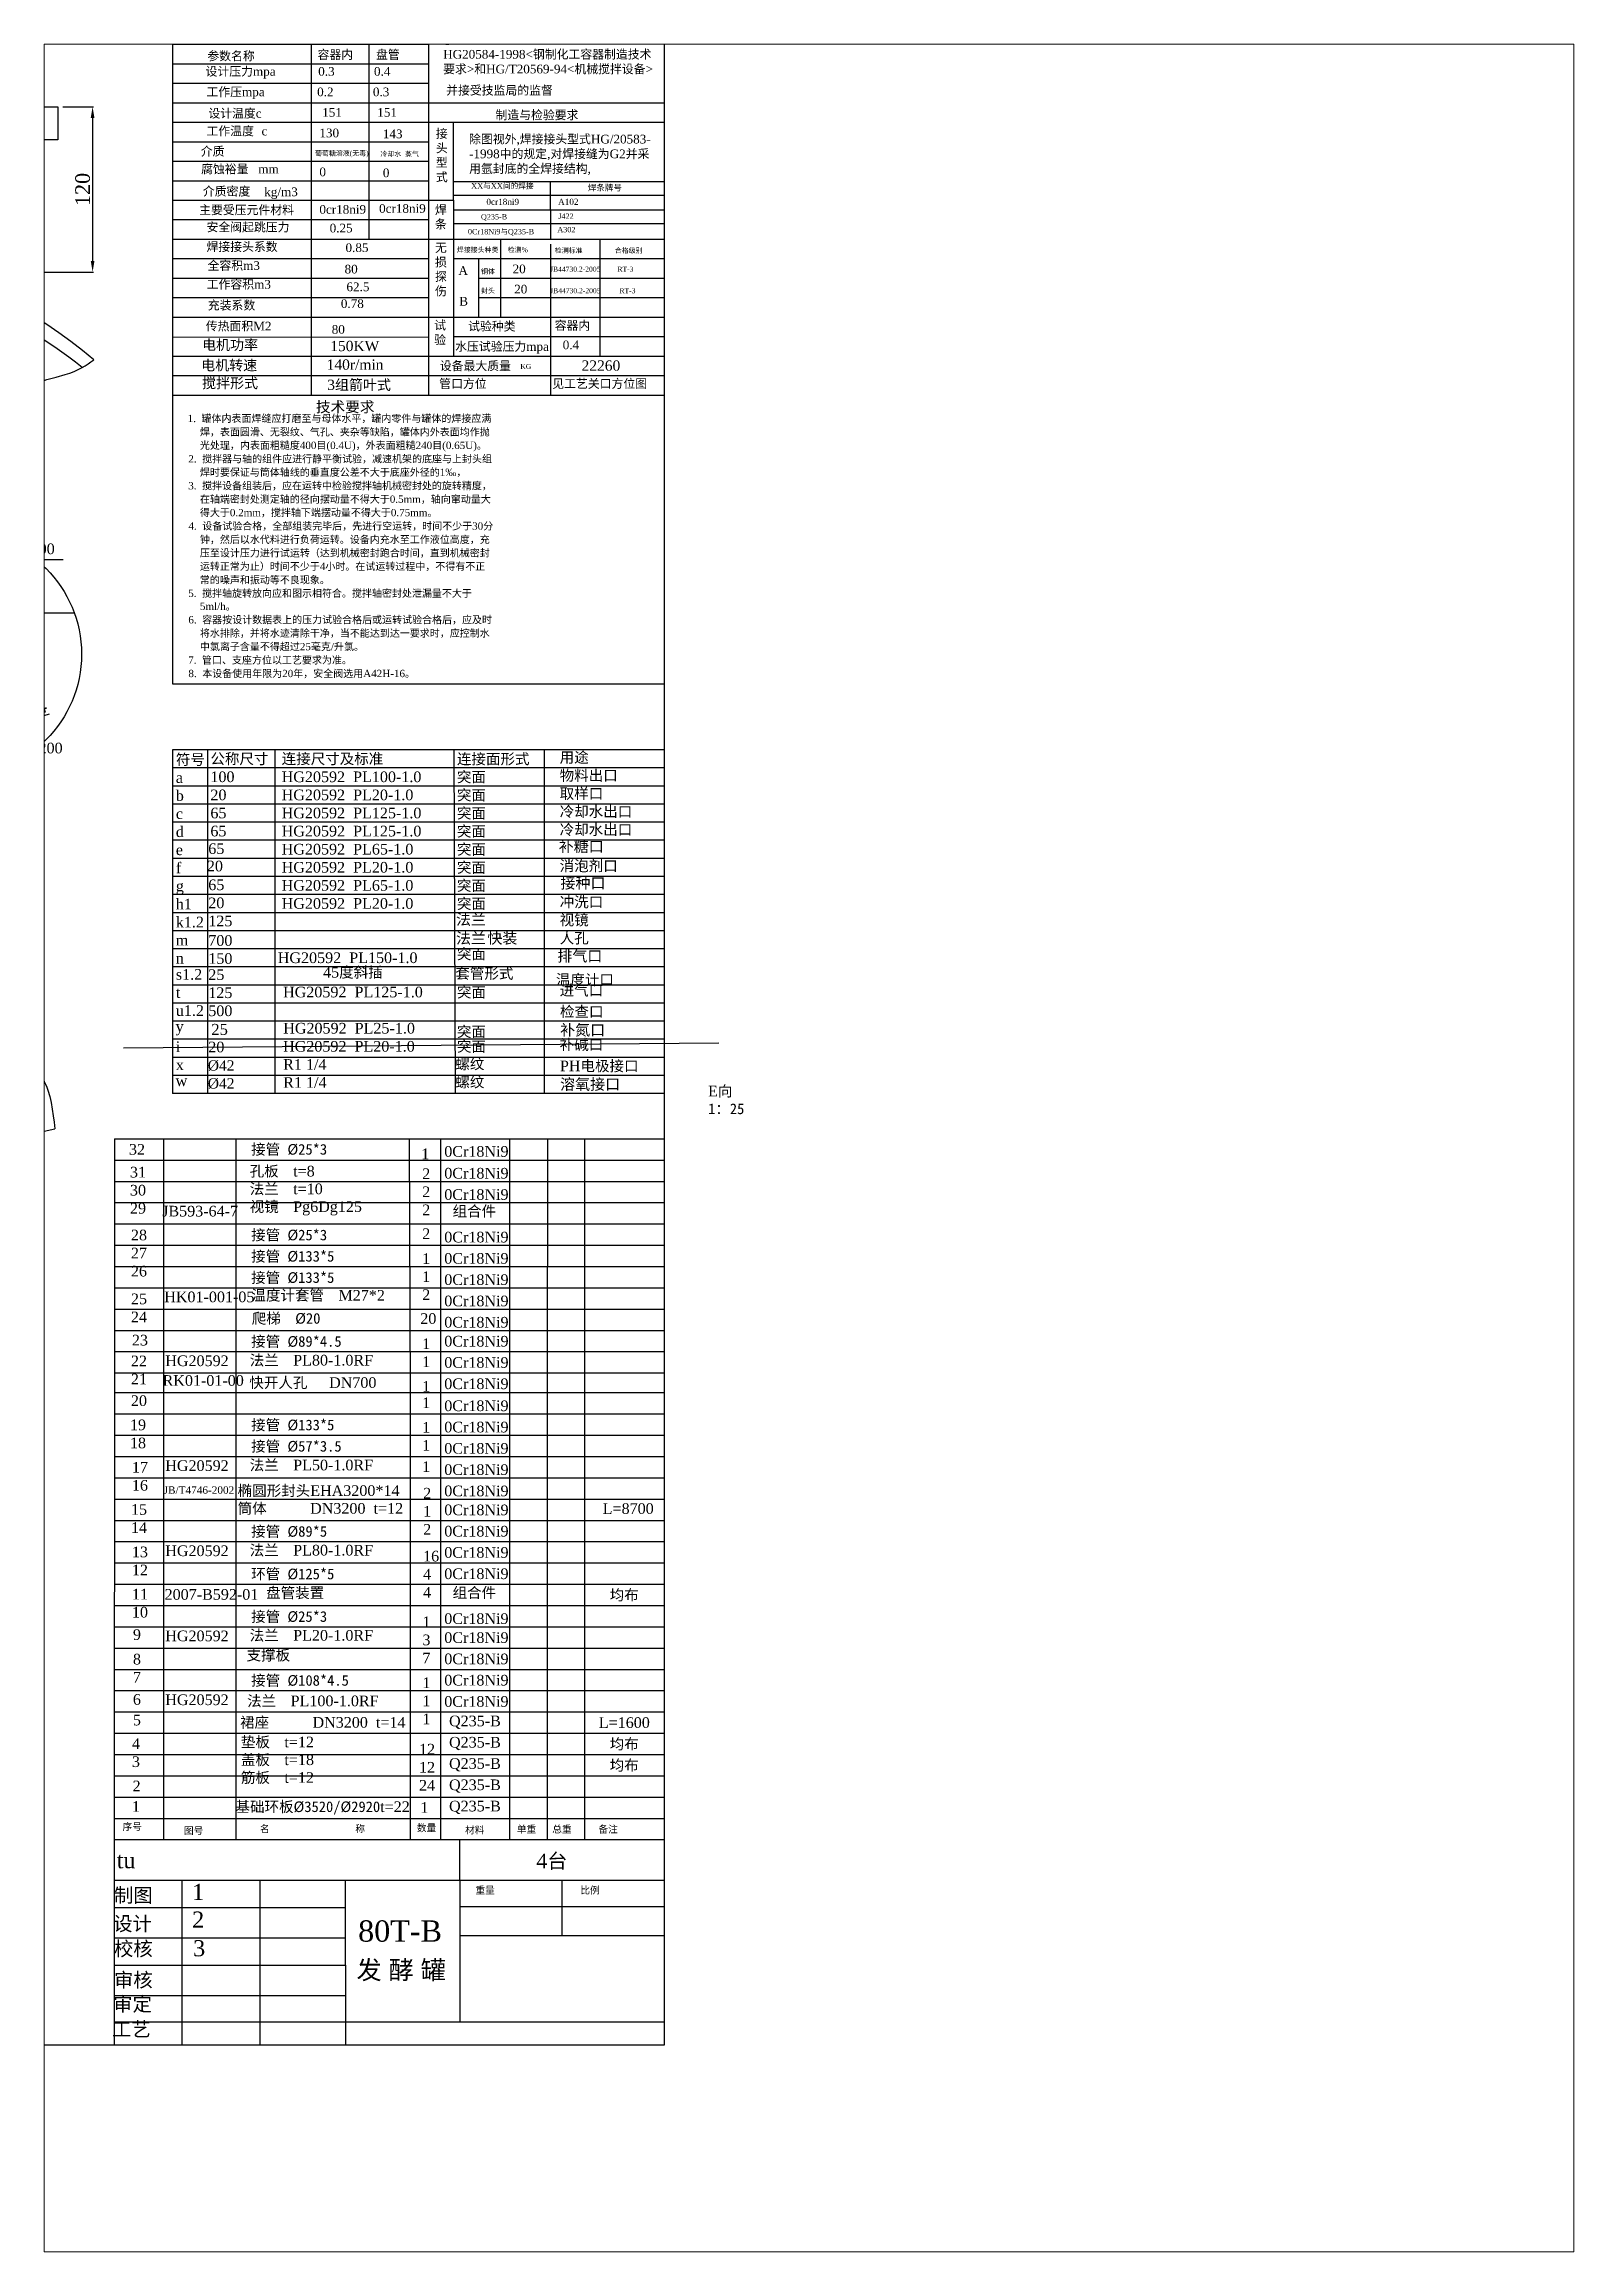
# Paper-space layout '布局3' of a CAD drawing. Header units: millimetres. Extents: x 0 to 199, y 1 to 287.
# The model-space entities are those that its viewports show. They can reach past a viewport. Long polylines and large blocks are cut down to what shows.
import ezdxf

# ---------------------------------------------------------------- set-up
doc = ezdxf.new("R2010")
doc.units = ezdxf.units.MM
doc.header["$LTSCALE"] = 3
for name, pattern in [('ACAD_ISO03W100', [30, 12, -18]), ('CENTER2', [28.575, 19.05, -3.175, 3.175, -3.175]), ('CENTERX2', [101.6, 63.5, -12.7, 12.7, -12.7])]:
    doc.linetypes.add(name, pattern=pattern)
for name, color, linetype in [('C2', 1, 'CENTER2'), ('点划线', 1, 'CENTERX2'), ('虚线', 7, 'ACAD_ISO03W100')]:
    doc.layers.add(name, color=color, linetype=linetype)
doc.styles.get("Standard").update_dxf_attribs({"font": 'TIMES.TTF', "height": 120})
doc.dimstyles.new('ISO-25', dxfattribs={"dimtxt": 120, "dimasz": 90, "dimexe": 8, "dimexo": 40, "dimgap": 20, "dimtad": 1, "dimdsep": 46, "dimtxsty": 'Standard', "dimcen": 2.5, "dimclrd": 1, "dimclre": 1, "dimclrt": 1, "dimadec": 0, "dimazin": 0, "dimtfac": 1, "dimtmove": 0, "dimatfit": 3, "dimfxl": 0, "dimarcsym": 0})

# ---------------------------------------------------------------- blocks, each defined once
blk = doc.blocks.new('*D124')
at = {"color": 1, "linetype": 'ByBlock', "lineweight": -2}
for p, q in [((52824, 14878), (53076, 14878)), ((53068, 14788), (53068, 13616)), ((51858, 13526), (53076, 13526))]:
    blk.add_line(p, q, dxfattribs=at)
at = {"color": 1, "linetype": 'ByBlock'}
for points in [[(53053, 14788), (53083, 14788), (53068, 14878)], [(53053, 13616), (53083, 13616), (53068, 13526)]]:
    blk.add_solid(points, dxfattribs=at)
at = {"layer": 'Defpoints', "color": 0, "linetype": 'ByBlock'}
for p in [(52784, 14878), (51818, 13526), (53068, 13526)]:
    blk.add_point(p, dxfattribs=at)
at = {"color": 1, "linetype": 'ByBlock', "insert": (52987, 14202), "char_height": 120, "attachment_point": 5, "rotation": 90}
blk.add_mtext('120', dxfattribs=at)
blk = doc.blocks.new('*D126')
at = {"color": 1, "linetype": 'ByBlock', "lineweight": -2}
for p, q in [((52567, 10825), (52567, 10915)), ((52412, 10735), (52575, 10735)), ((52567, 10735), (52567, 10613)), ((52402, 10613), (52575, 10613)), ((52567, 10523), (52567, 10225))]:
    blk.add_line(p, q, dxfattribs=at)
at = {"color": 1, "linetype": 'ByBlock'}
for points in [[(52552, 10825), (52582, 10825), (52567, 10735)], [(52552, 10523), (52582, 10523), (52567, 10613)]]:
    blk.add_solid(points, dxfattribs=at)
at = {"layer": 'Defpoints', "color": 0, "linetype": 'ByBlock'}
for p in [(52372, 10735), (52362, 10613), (52567, 10613)]:
    blk.add_point(p, dxfattribs=at)
at = {"color": 1, "linetype": 'ByBlock', "insert": (52486, 10329), "char_height": 120, "attachment_point": 5, "rotation": 90}
blk.add_mtext('40', dxfattribs=at)
blk = doc.blocks.new('*D130')
at = {"color": 1, "linetype": 'ByBlock', "lineweight": -2}
for p, q in [((52266, 9768), (52264, 9772)), ((52267, 9764), (52363, 9796)), ((52362, 9799), (52361, 9803)), ((52449, 9824), (52716, 9910)), ((52181, 9737), (52096, 9709))]:
    blk.add_line(p, q, dxfattribs=at)
at = {"color": 1, "linetype": 'ByBlock'}
for points in [[(52177, 9751), (52186, 9722), (52267, 9764)], [(52444, 9838), (52454, 9809), (52363, 9796)]]:
    blk.add_solid(points, dxfattribs=at)
at = {"layer": 'Defpoints', "color": 0, "linetype": 'ByBlock'}
for p in [(52363, 9796), (52375, 9761), (52278, 9730)]:
    blk.add_point(p, dxfattribs=at)
at = {"color": 1, "linetype": 'ByBlock', "insert": (52600, 9957), "char_height": 120, "attachment_point": 5, "rotation": 17.9717}
blk.add_mtext('14', dxfattribs=at)

msp = doc.modelspace()

# ---------------------------------------------------------------- hatches: boundary and pattern name
at = {"layer": '点划线', "linetype": 'ByBlock'}
h = msp.add_hatch(dxfattribs=at)
h.set_pattern_fill('ANSI31', color=0, scale=4.6464, angle=-33.810896221, style=0)
h.set_pattern_definition([(11.1891, (39472.967, 711.846), (-2.862655, 14.471909), [])])
h.paths.add_polyline_path([(52407.68555, -127.00289), (52501.93659, 13.72973), (52345.61801, 118.41896), (52329.63931, 94.56007), (52297.44178, 116.12331), (52265.27408, 68.09153), (52286.57934, -45.89599)])
h.paths.add_polyline_path([(52524.175, 46.88733), (52603.5197, 165.41037), (52473.26319, 252.64538), (52380.95892, 234.38689), (52350.09893, 188.30775), (52379.31825, 168.73907), (52367.83419, 151.59144)])
h.paths.add_polyline_path([(51923.13578, 621.07511), (51792.87926, 708.31013), (51713.51232, 589.80198), (51869.83091, 485.11275), (51881.31497, 502.26038), (51910.53428, 482.69171), (51941.39427, 528.77085)])
h.paths.add_polyline_path([(51691.29615, 556.62949), (51597.04511, 415.89687), (51718.15132, 334.78997), (51831.66585, 358.48637), (51863.83355, 406.51815), (51831.63602, 428.08138), (51847.61473, 451.94027)])

# ---------------------------------------------------------------- linework, layer by layer
at = {"color": 0, "linetype": 'ByBlock'}
for p, q in [((50837.60999, 14878.09978), (52783.82251, 14878.09978)), ((52594.68759, 14976.38136), (52594.68759, 14459.92286)), ((52783.82251, 14878.09978), (52783.82251, 14609.32266)), ((52783.82251, 14609.32266), (50837.60999, 14609.32266)), ((56022.21684, 14268.35863), (57748.41095, 14268.35863)), ((56022.21684, 14154.85889), (57748.41095, 14154.85889)), ((56022.21684, 14035.95441), (57748.41095, 14035.95441)), ((56022.21684, 13922.45473), (57748.41095, 13922.45473)), ((53721.95227, 12997.00948), (55819.15588, 12993.18131)), ((52207.55995, 10734.9217), (52918.41729, 10735.5103)), ((52215.75206, 10612.72049), (52623.59724, 10612.72049)), ((54009.7807, 9614.81342), (54009.7807, 6800.83742)), ((54561.25535, 9614.81342), (54561.25535, 6800.83742)), ((56026.71518, 9614.81342), (56036.75576, 6800.83742)), ((56766.06787, 9614.81342), (56766.06787, 6800.83742)), ((53319.97499, 7175.52004), (58196.67594, 7215.29117)), ((52519.10488, 6741.95288), (52587.24567, 6475.31623)), ((53649.29011, 6430.85167), (53648.4933, 4339.97167)), ((54244.97909, 4339.97167), (54242.73335, 6430.85167)), ((55671.2077, 4335.97889), (55664.22161, 6430.85167)), ((55920.17018, 4335.97889), (55919.58913, 6430.85167)), ((56484.60798, 4339.97167), (56485.91803, 6430.85167)), ((56792.38107, 4339.97167), (56795.35516, 6430.85167)), ((57100.15416, 4339.97167), (57098.73268, 6430.85167)), ((53648.4933, 4353.0138), (53648.4933, 693.9738)), ((54244.97909, 693.9738), (54244.97909, 4353.0138)), ((55671.2077, 693.9738), (55671.2077, 4353.0138)), ((55920.17018, 693.9738), (55920.17018, 4353.0138)), ((56484.60798, 693.9738), (56484.60798, 4353.0138)), ((56792.38107, 693.9738), (56792.38107, 4353.0138)), ((57100.15416, 693.9738), (57100.15416, 4353.0138)), ((52374.48241, -88.86934), (52605.98998, 293.87488)), ((52543.67636, 248.22177), (52628.62816, 269.0944)), ((52594.48655, 217.48859), (52573.53173, 302.42016))]:
    msp.add_line(p, q, dxfattribs=at)
at = {"linetype": 'ByBlock'}
msp.add_lwpolyline([(47261.39519, 16086.41842), (57748.41095, 16086.41842), (57748.41095, -989.10158), (47261.39519, -989.10158)], dxfattribs=at)
at = {"color": 0, "linetype": 'ByBlock'}
for centre, radius, start, end in [((50562.68197, 9721.4159), 3873.17269, 51.313200455, 84.285957529), ((50562.68197, 9861.97338), 3873.17269, 49.519485148, 63.721159865), ((51858.45779, 10140.45218), 3736.89086, 254.759431785, 283.933591378)]:
    msp.add_arc(centre, radius, start, end, dxfattribs=at)
for points in [[(50912.5731, 13719.30961), (51039.08751, 13396.67611), (51357.93401, 13162.23772), (51556.46107, 12915.77688), (51929.45133, 12861.67574), (52398.69718, 12591.16998), (52693.47974, 12645.27112), (52983.65827, 12744.71549), (53077.10467, 12808.01227)], [(50876.13235, 6534.98549), (50966.06127, 6845.39875), (51047.8397, 7090.54111), (51278.36715, 7296.84225), (51448.25742, 7466.73251), (51689.80061, 7466.73251), (52000.55872, 7511.36889), (52311.31682, 7405.1405), (52433.98451, 7296.84225), (52528.02972, 7090.54111), (52658.87526, 6923.02715), (52728.38699, 6726.91323), (52758.29032, 6513.51756)]]:
    msp.add_spline(points, degree=3, dxfattribs=at)
at = {"layer": '点划线', "color": 0, "linetype": 'ByBlock'}
for p, q in [((53721.95227, 12518.64858), (53721.95227, 10156.37976)), ((53721.95227, 10156.37976), (57748.41095, 10156.37976)), ((53721.95227, 9614.81342), (53721.95227, 6800.83742)), ((53246.62334, 6430.85167), (53245.31446, -989.10158)), ((51792.87926, 708.31013), (52603.5197, 165.41037)), ((52603.5197, 165.41037), (52524.175, 46.88733))]:
    msp.add_line(p, q, dxfattribs=at)
msp.add_circle((51987.86427, 10398.16246), 989.81437, dxfattribs=at)
at = {"layer": '虚线', "color": 0, "linetype": 'ByBlock'}
for p, q in [((53721.95227, 16086.41842), (53721.95227, 12518.64858)), ((54856.45729, 15550.56978), (54856.45729, 12518.64858)), ((55819.15588, 15710.14458), (55819.15588, 12518.64858)), ((53721.95227, 15390.99498), (55819.15588, 15390.99498)), ((55330.1661, 15390.99498), (55330.1661, 13954.82178)), ((53721.95227, 15231.42018), (55819.15588, 15231.42018)), ((53721.95227, 15071.84538), (55819.15588, 15071.84538)), ((53721.95227, 14912.27058), (57748.41095, 14912.27058)), ((53721.95227, 14752.69578), (57748.41095, 14752.69578)), ((56022.21684, 14114.39658), (56022.21684, 14752.69578)), ((53721.95227, 14593.12098), (55819.15588, 14593.12098)), ((53721.95227, 14433.54618), (55819.15588, 14433.54618)), ((53721.95227, 14273.97138), (55819.15588, 14273.97138)), ((53721.95227, 14114.39658), (56022.21684, 14114.39658)), ((56022.21684, 14114.39658), (56022.21684, 13795.24698)), ((56816.32533, 14268.35863), (56818.42598, 13795.24698)), ((53721.95227, 13954.82178), (55819.15588, 13954.82178)), ((55330.1661, 13954.82178), (55330.1661, 13795.24698)), ((53721.95227, 13795.24698), (57748.41095, 13795.24698)), ((56022.21684, 13795.24698), (56022.21684, 12837.79818)), ((56407.98044, 13795.24698), (56407.98044, 13156.94778)), ((56818.42598, 13754.06466), (56818.42598, 12678.22338)), ((57222.25159, 13795.24698), (57222.25159, 12837.79818)), ((53721.95227, 13635.67218), (55819.15588, 13635.67218)), ((56022.21684, 13635.67218), (57748.41095, 13635.67218)), ((56229.23792, 13635.67218), (56229.23792, 13156.94778)), ((53721.95227, 13476.09738), (55819.15588, 13476.09738)), ((56229.23792, 13476.09738), (57748.41095, 13476.09738)), ((53721.95227, 13316.52258), (55819.15588, 13316.52258)), ((56229.23792, 13316.52258), (57748.41095, 13316.52258)), ((53721.95227, 13156.94778), (57748.41095, 13156.94778)), ((53721.95227, 12837.79818), (57748.41095, 12837.79818)), ((56022.21684, 12997.37298), (57748.41095, 12997.37298)), ((53721.95227, 12678.22338), (57748.41095, 12678.22338)), ((56818.42598, 12678.22338), (56818.42598, 12518.64858)), ((53721.95227, 12518.64858), (57748.41095, 12518.64858)), ((57748.41095, 9614.81342), (53721.95227, 9614.81342)), ((57748.41095, 9466.70942), (53721.95227, 9466.70942)), ((57748.41095, 9318.60542), (53721.95227, 9318.60542)), ((57748.41095, 9170.50142), (53721.95227, 9170.50142)), ((57748.41095, 9022.39742), (53721.95227, 9022.39742)), ((57748.41095, 8874.29342), (53721.95227, 8874.29342)), ((57748.41095, 8726.18942), (53721.95227, 8726.18942)), ((57748.41095, 8578.08542), (53721.95227, 8578.08542)), ((57748.41095, 8429.98142), (53721.95227, 8429.98142)), ((57748.41095, 8281.87742), (53721.95227, 8281.87742)), ((57748.41095, 8133.77342), (53721.95227, 8133.77342)), ((57748.41095, 7985.66942), (53721.95227, 7985.66942)), ((57748.41095, 7837.56542), (53721.95227, 7837.56542)), ((57748.41095, 7689.46142), (53721.95227, 7689.46142)), ((57748.41095, 7541.35742), (53721.95227, 7541.35742)), ((57748.41095, 7393.25342), (53721.95227, 7393.25342)), ((57748.41095, 7245.14942), (53721.95227, 7245.14942)), ((57748.41095, 7245.14942), (53721.95227, 7245.14942)), ((57748.41095, 7097.04542), (53721.95227, 7097.04542)), ((57748.41095, 6948.94142), (53721.95227, 6948.94142)), ((57748.41095, 6800.83742), (53721.95227, 6800.83742)), ((57748.41095, 6800.83742), (53721.95227, 6800.83742)), ((53246.62334, 6430.85167), (57748.41095, 6430.85167)), ((53246.62334, 6256.61167), (57748.41095, 6256.61167)), ((53246.62334, 6082.37167), (57748.41095, 6082.37167)), ((53246.62334, 5908.13167), (57748.41095, 5908.13167)), ((53246.62334, 5733.89167), (57748.41095, 5733.89167)), ((53246.62334, 5559.65167), (57748.41095, 5559.65167)), ((53246.62334, 5385.41167), (57748.41095, 5385.41167)), ((53246.62334, 5211.17167), (57748.41095, 5211.17167)), ((53246.62334, 5036.93167), (57748.41095, 5036.93167)), ((53246.62334, 4862.69167), (57748.41095, 4862.69167)), ((53246.62334, 4688.45167), (57748.41095, 4688.45167)), ((53246.62334, 4514.21167), (57748.41095, 4514.21167)), ((53246.62334, 4353.0138), (57748.41095, 4353.0138)), ((53246.62334, 4178.7738), (57748.41095, 4178.7738)), ((53246.62334, 4004.5338), (57748.41095, 4004.5338)), ((53246.62334, 3830.2938), (57748.41095, 3830.2938)), ((53246.62334, 3656.0538), (57748.41095, 3656.0538)), ((53246.62334, 3481.8138), (57748.41095, 3481.8138)), ((53246.62334, 3307.5738), (57748.41095, 3307.5738)), ((53246.62334, 3133.3338), (57748.41095, 3133.3338)), ((53246.62334, 2959.0938), (57748.41095, 2959.0938)), ((53246.62334, 2784.8538), (57748.41095, 2784.8538)), ((53246.62334, 2610.6138), (57748.41095, 2610.6138)), ((53246.62334, 2436.3738), (57748.41095, 2436.3738)), ((53246.62334, 2262.1338), (57748.41095, 2262.1338)), ((53246.62334, 2087.8938), (57748.41095, 2087.8938)), ((53246.62334, 1913.6538), (57748.41095, 1913.6538)), ((53246.62334, 1739.4138), (57748.41095, 1739.4138)), ((53246.62334, 1565.1738), (57748.41095, 1565.1738)), ((53246.62334, 1390.9338), (57748.41095, 1390.9338)), ((53246.62334, 1216.6938), (57748.41095, 1216.6938)), ((53246.62334, 1042.4538), (57748.41095, 1042.4538)), ((53246.62334, 868.2138), (57748.41095, 868.2138)), ((53246.62334, 693.9738), (57748.41095, 693.9738)), ((56074.69188, 362.56826), (56074.69188, 693.9738)), ((53246.62334, 362.56826), (56074.69188, 362.56826)), ((53799.1195, 362.56826), (53799.1195, -989.10158)), ((54438.30954, 362.56826), (54438.30954, -989.10158)), ((55137.90147, -333.66984), (55137.90147, 362.56826)), ((56074.69188, 362.56826), (57748.41095, 362.56826)), ((56074.69188, 362.56826), (56074.69188, -797.82861)), ((56911.55141, 362.56826), (56911.55141, -90.75601)), ((53246.62334, 138.22487), (55137.90147, 138.22487)), ((56074.69188, 147.68727), (57748.41095, 147.68727)), ((53246.62334, -109.32646), (55137.90147, -109.32646)), ((56074.69188, -90.75601), (57748.41095, -90.75601)), ((53246.62334, -333.66984), (55137.90147, -333.66984)), ((55137.90147, -333.66984), (55137.90147, -989.10158)), ((53246.62334, -581.22117), (55137.90147, -581.22117)), ((53246.62334, -797.82861), (55137.90147, -797.82861)), ((55137.90147, -797.82861), (57748.41095, -797.82861))]:
    msp.add_line(p, q, dxfattribs=at)

# ---------------------------------------------------------------- texts
at = {"color": 0, "linetype": 'ByBlock'}
for s, height, p in [('Q235-B', 43.56, (56248.00865, 13956.27384)), ('J422', 43.56, (56881.78596, 13961.94679)), ('0Cr18Ni9与Q235-B', 43.56, (56141.74657, 13834.89662)), ('A302', 43.56, (56874.19575, 13851.94577)), ('电机功率            ', 84, (53964.45422, 12888.34413)), ('150KW', 84, (55014.07653, 12878.66537)), ('搅拌形式', 84, (53964.58224, 12575.52866)), ('电机转速', 84, (53957.0625, 12721.26917)), ('3组箭叶式', 84, (54989.50132, 12560.9179)), ('140r/min', 84, (54984.50964, 12726.36225)), ('22260', 84, (57072.00853, 12718.48818)), ('符号', 87.12, (53749.55987, 9492.61547)), ('公称尺寸', 87.12, (54032.74805, 9498.39032)), ('连接尺寸及标准', 87.12, (54616.46252, 9498.39032)), ('连接面形式', 87.12, (56051.51657, 9496.92889)), ('用途', 87.12, (56892.85538, 9509.76365)), ('a', 87.12, (53749.55987, 9344.69362)), ('100', 87.12, (54032.74805, 9350.46848)), ('HG20592  PL100-1.0', 87.12, (54616.46252, 9350.46848)), ('突面', 87.12, (56051.51657, 9349.00704)), ('物料出口', 87.12, (56892.85538, 9361.8418)), ('b', 87.12, (53749.55987, 9196.77178)), ('20', 87.12, (54032.74805, 9202.54663)), ('HG20592  PL20-1.0', 87.12, (54616.46252, 9202.36448)), ('突面', 87.12, (56051.51657, 9200.90304)), ('取样口', 87.12, (56892.85538, 9213.91996)), ('c', 87.12, (53749.55987, 9048.84993)), ('65', 87.12, (54032.74805, 9054.62479)), ('HG20592  PL125-1.0', 87.12, (54616.46252, 9054.26048)), ('突面', 87.12, (56051.51657, 9052.79904)), ('冷却水出口', 87.12, (56892.85538, 9065.99811)), ('d', 87.12, (53749.55987, 8900.92809)), ('65', 87.12, (54032.74805, 8906.52079)), ('HG20592  PL125-1.0', 87.12, (54616.46252, 8906.15648)), ('突面', 87.12, (56051.51657, 8904.69504)), ('突面', 87.12, (56051.51657, 8756.59104)), ('补糖口', 90, (56885.3223, 8779.19714)), ('冷却水出口', 87.12, (56892.85538, 8918.07627)), ('f', 87.12, (53749.55987, 8605.08439)), ('e', 87.12, (53749.55987, 8753.00624)), ('20', 87.12, (54003.85133, 8620.18581)), ('65', 87.12, (54015.40993, 8762.3328)), ('HG20592  PL65-1.0', 87.12, (54616.46252, 8758.05248)), ('HG20592  PL20-1.0', 87.12, (54616.46252, 8609.94848)), ('突面', 87.12, (56051.51657, 8608.48704)), ('消泡剂口', 87.12, (56892.85538, 8622.23258)), ('g', 87.12, (53749.55987, 8457.16255)), ('65', 87.12, (54015.40993, 8466.48911)), ('HG20592  PL65-1.0', 87.12, (54616.46252, 8461.84448)), ('突面', 87.12, (56051.51657, 8460.38304)), ('接种口', 90, (56899.33668, 8479.66497)), ('h1', 87.12, (53749.55987, 8309.2407)), ('20', 87.12, (54015.40993, 8318.56727)), ('HG20592  PL20-1.0', 87.12, (54616.46252, 8313.74048)), ('突面', 87.12, (56051.51657, 8312.27904)), ('冲洗口', 87.12, (56892.85538, 8326.38888)), ('k1.2', 87.12, (53749.55987, 8161.31886)), ('125', 87.12, (54015.40993, 8170.64542)), ('法兰', 90, (56043.96933, 8182.17384)), ('快装', 90, (56300.88296, 8029.36201)), ('视镜', 87.12, (56892.85538, 8178.46704)), ('m', 87.12, (53749.55987, 8013.39701)), ('700', 87.12, (54015.41002, 8011.17397)), ('150', 87.12, (54015.41002, 7863.25213)), ('HG20592  PL150-1.0', 87.12, (54584.81, 7869.42848)), ('法兰', 90, (56043.96933, 8028.14751)), ('突面', 87.12, (56051.51657, 7900.44346)), ('排气口', 90, (56873.98956, 7882.60509)), ('人孔', 87.12, (56892.85538, 8030.54519)), ('n', 87.12, (53749.55987, 7865.47517)), ('s1.2', 87.12, (53749.55987, 7733.23521)), ('25', 87.12, (54015.41002, 7731.01217)), ('45度斜插', 87.12, (54955.44506, 7750.38339)), ('套管形式', 87.12, (56038.67167, 7741.09128)), ('温度计口', 87.12, (56861.86467, 7689.46142)), ('t', 87.12, (53749.55987, 7585.31337)), ('125', 87.12, (54015.41002, 7583.09033)), ('HG20592  PL125-1.0', 87.12, (54627.99, 7588.72022)), ('突面', 87.12, (56051.51657, 7587.64832)), ('进气口', 87.12, (56892.85538, 7602.46155)), ('u1.2', 87.12, (53749.55987, 7437.39152)), ('500', 87.12, (54015.41002, 7435.16848)), ('检查口', 87.12, (56895.0489, 7428.23929)), ('y', 90, (53746.74129, 7306.54094)), ('i', 87.12, (53749.55987, 7141.00137)), ('25', 90, (54040.11944, 7281.53409)), ('HG20592  PL20-1.0', 87.12, (54627.99, 7144.40822)), ('HG20592  PL25-1.0', 87.12, (54629.28629, 7292.51222)), ('突面', 87.12, (56051.51657, 7264.52424)), ('突面', 87.12, (56051.51657, 7143.33632)), ('补碱口', 87.12, (56892.85538, 7158.14955)), ('补氮口', 90, (56896.55895, 7276.95643)), ('x', 87.12, (53749.55987, 6993.07952)), ('20', 87.12, (54015.41002, 7138.77833)), ('R1 1/4', 87.12, (54628.75783, 6996.30422)), ('螺纹', 87.12, (56038.67167, 7000.57128)), ('PH电极接口', 87.12, (56895.0489, 6983.92729)), ('w', 90, (53746.74129, 6862.22894)), ('R1 1/4', 87.12, (54629.28629, 6848.20022)), ('螺纹', 87.12, (56038.67167, 6852.46728)), ('溶氧接口', 90, (56896.55895, 6832.64443)), ('32', 87.12, (53365.74286, 6300.80022)), ('1', 87.12, (55759.31553, 6263.88815)), ('31', 87.12, (53373.79078, 6114.35027)), ('2', 87.12, (55767.21275, 6101.29538)), ('30', 87.12, (53373.79078, 5966.42843)), ('2', 87.12, (55767.21275, 5953.37353)), ('29', 87.12, (53373.79078, 5818.50658)), ('JB593-64-7', 87.12, (53637.69006, 5795.12782)), ('2', 87.12, (55767.21275, 5805.45168)), ('28', 87.12, (53381.83881, 5599.68345)), ('2', 87.12, (55767.21275, 5610.18422)), ('27', 87.12, (53381.83881, 5451.76161)), ('1', 87.12, (55767.21275, 5407.02584)), ('26', 87.12, (53381.83881, 5303.83976)), ('1', 87.12, (55767.21275, 5259.10399)), ('25', 87.12, (53381.83881, 5076.97501)), ('HK01-001-05', 87.12, (53654.75066, 5093.17251)), ('2', 87.12, (55767.21275, 5111.18215)), ('24', 87.12, (53381.83881, 4929.05316)), ('20', 87.12, (55751.4185, 4915.91469)), ('23', 87.12, (53389.88683, 4739.22488)), ('1', 87.12, (55767.21275, 4710.06584)), ('22', 87.12, (53381.83881, 4568.72645)), ('HG20592', 87.12, (53663.281, 4570.21261)), ('1', 87.12, (55767.21275, 4562.14399)), ('21', 87.12, (53381.83881, 4420.80461)), ('RK01-01-00', 87.12, (53641.11549, 4408.96606)), ('1', 87.12, (55767.21275, 4361.58584)), ('20', 87.12, (53381.83881, 4243.53493)), ('1', 87.12, (55767.21275, 4226.70612)), ('19', 87.12, (53373.79078, 4045.66502)), ('18', 87.12, (53373.79078, 3897.74317)), ('1', 87.12, (55767.21275, 4026.14796)), ('HG20592', 87.12, (53663.281, 3712.05474)), ('1', 87.12, (55767.21275, 3878.22612)), ('17', 87.12, (53389.93024, 3698.68585)), ('16', 87.12, (53389.93024, 3550.764)), ('1', 87.12, (55767.21275, 3703.98612)), ('15', 87.12, (53381.88222, 3352.89404)), ('JB/T4746-2002', 60.984, (53649.6046, 3524.79506)), ('2', 87.12, (55774.75363, 3486.38476)), ('L=8700', 87.12, (57245.15274, 3360.15227)), ('14', 87.12, (53381.88222, 3204.97219)), ('2', 87.12, (55774.75363, 3190.54107)), ('1', 87.12, (55774.75363, 3338.46291)), ('13', 87.12, (53389.93024, 3005.64425)), ('HG20592', 87.12, (53663.281, 3015.09474)), ('12', 87.12, (53389.93024, 2857.7224)), ('4', 87.12, (55774.34387, 2823.35482)), ('16', 87.12, (55774.34387, 2971.27667)), ('11', 87.12, (53389.93024, 2659.85249)), ('2007-B592-01', 87.12, (53657.61307, 2657.71147)), ('4', 87.12, (55774.34387, 2675.43298)), ('均布', 87.12, (57302.32827, 2653.62097)), ('10', 87.12, (53389.93024, 2511.93065)), ('9', 87.12, (53398.06517, 2328.86641)), ('HG20592', 87.12, (53663.281, 2318.13474)), ('3', 87.12, (55768.80306, 2285.46958)), ('1', 87.12, (55768.80306, 2433.39142)), ('8', 87.12, (53398.06517, 2127.82467)), ('7', 87.12, (55768.80306, 2137.54773)), ('7', 87.12, (53398.06517, 1979.90283)), ('1', 87.12, (55768.80306, 1934.26135)), ('6', 87.12, (53398.06517, 1798.11628)), ('HG20592', 87.12, (53663.281, 1795.41474)), ('1', 87.12, (55768.80306, 1786.33951)), ('5', 87.12, (53398.06517, 1629.24121)), ('1', 87.12, (55768.80306, 1638.41766)), ('L=1600', 87.12, (57213.38866, 1608.73285)), ('4', 87.12, (53390.01725, 1436.24116)), ('12', 87.12, (55741.09891, 1390.83976)), ('均布', 87.12, (57302.32827, 1433.94097)), ('3', 87.12, (53390.01725, 1288.31932)), ('12', 87.12, (55741.09891, 1242.91792)), ('均布', 87.12, (57302.32827, 1259.70097)), ('2', 87.12, (53395.66385, 1089.6176)), ('24', 87.12, (55741.09891, 1094.99607)), ('1', 87.12, (53390.01725, 921.57434)), ('1', 87.12, (55752.18063, 913.8555)), ('1', 132, (53882.40985, 199.61809)), ('2', 132, (53882.40985, -26.53433)), ('3', 132, (53890.49307, -260.76357))]:
    msp.add_text(s, height=height, dxfattribs=at).set_placement(p)
at = {"linetype": 'ByBlock'}
for s, height, p in [('                                 技术要求', 88, (53799.89351, 12378.76339)), ('1.  罐体内表面焊缝应打磨至与母体水平，罐内零件与罐体的焊接应满', 60, (53846.39928, 12297.64057)), ('    光处理，内表面粗糙度400目(0.4U)，外表面粗糙240目(0.65U)。', 60, (53856.06595, 12077.30724)), ('    焊，表面圆滑、无裂纹、气孔、夹杂等缺陷，罐体内外表面均作抛', 60, (53856.06595, 12187.30724)), ('2.  搅拌器与轴的组件应进行静平衡试验，减速机架的底座与上封头组', 60, (53851.73262, 11966.9739)), ('3.  搅拌设备组装后，应在运转中检验搅拌轴机械密封处的旋转精度，', 60, (53851.06595, 11746.9739)), ('    焊时要保证与筒体轴线的垂直度公差不大于底座外径的1‰，', 60, (53856.06595, 11856.9739)), ('    得大于0.2mm，搅拌轴下端摆动量不得大于0.75mm。', 60, (53856.06595, 11526.9739)), ('    在轴端密封处测定轴的径向摆动量不得大于0.5mm，轴向窜动量大', 60, (53856.06595, 11636.9739)), ('4.  设备试验合格，全部组装完毕后，先进行空运转，时间不少于30分', 60, (53853.06595, 11416.9739)), ('    压至设计压力进行试运转（达到机械密封跑合时间，直到机械密封', 60, (53856.06595, 11196.64057)), ('    钟，然后以水代料进行负荷运转。设备内充水至工作液位高度，充', 60, (53856.06595, 11306.64057)), ('    运转正常为止）时间不少于4小时。在试运转过程中，不得有不正', 60, (53856.06595, 11086.64057)), ('    常的噪声和振动等不良现象。', 60, (53856.06595, 10976.30724)), ('5.  搅拌轴旋转放向应和图示相符合。搅拌轴密封处泄漏量不大于', 60, (53851.06595, 10866.30724)), ('6.  容器按设计数据表上的压力试验合格后或运转试验合格后，应及时', 60, (53852.06595, 10649.9739)), ('    5ml/h。', 60, (53856.06595, 10759.9739)), ('    将水排除，并将水迹清除干净，当不能达到达一要求时，应控制水', 60, (53856.06595, 10540.30724)), ('    中氯离子含量不得超过25毫克/升氯。', 60, (53856.06595, 10429.9739)), ('7.  管口、支座方位以工艺要求为准。', 60, (53850.73262, 10319.9739)), ('8.  本设备使用年限为20年，安全阀选用A42H-16。', 60, (53852.39928, 10209.9739))]:
    msp.add_text(s, height=height, dxfattribs=at).set_placement(p)
at = {"color": 1, "linetype": 'ByBlock', "char_height": 87.12, "attachment_point": 1}
for insert in [(52399.77072, 11303.74973), (52464.38373, 9673.13313)]:
    msp.add_mtext('%%c3200', dxfattribs=dict(at, insert=insert))
at = {"color": 0, "linetype": 'ByBlock', "attachment_point": 1}
for s, insert, char_height, width in [('%%c42', (54011.48723, 7073.34814), 84, 444.7911182), ('%%c42', (54011.48723, 6926.34328), 84, 444.7911182), ('{\\fSimSun|b0|i0|c134|p54;接管 %%c25*3}', (54366.64966, 6388.24376), 87.12, 2313.8882011), ('0Cr18Ni9', (55947.76562, 6371.00364), 87.12, 2843.3954425), ('{\\fSimSun|b0|i0|c134|p54;孔板  }t=8\\P{\\fSimSun|b0|i0|c134|p54;法兰  }t=10\\P{\\fSimSun|b0|i0|c134|p54;视镜  }Pg6Dg125', (54354.36502, 6209.73148), 87.12, 2993.8050284), ('0Cr18Ni9', (55947.76562, 6192.58387), 87.12, 2843.3954425), ('0Cr18Ni9', (55947.76562, 6018.34387), 87.12, 2843.3954425), ('{\\fSimSun|b0|i0|c134|p54;组合件}', (56015.97709, 5882.44961), 87.12, 2159.336071), ('{\\fSimSun|b0|i0|c134|p54;接管 %%c25*3}', (54366.64966, 5687.10398), 87.12, 2313.8882011), ('0Cr18Ni9', (55947.76562, 5669.86387), 87.12, 2843.3954425), ('{\\fSimSun|b0|i0|c134|p54;接管 %%c133*5}', (54366.64966, 5512.86398), 87.12, 2313.8882011), ('0Cr18Ni9', (55947.76562, 5495.62387), 87.12, 2843.3954425), ('{\\fSimSun|b0|i0|c134|p54;接管 %%c133*5}', (54366.64966, 5338.62398), 87.12, 2313.8882011), ('0Cr18Ni9', (55947.76562, 5321.38387), 87.12, 2843.3954425), ('{\\fSimSun|b0|i0|c134|p54;温度计套管  }M27*2', (54368.62903, 5193.54266), 87.12, 1968.4872278), ('0Cr18Ni9', (55947.76562, 5147.14387), 87.12, 2843.3954425), ('{\\fSimSun|b0|i0|c134|p54;爬梯  %%c20}', (54370.94204, 5004.65552), 87.12, 2151.8788801), ('0Cr18Ni9', (55947.76562, 4972.90387), 87.12, 2843.3954425), ('{\\fSimSun|b0|i0|c134|p54;接管 %%c89*4.5}', (54366.64966, 4815.90398), 87.12, 2313.8882011), ('0Cr18Ni9', (55947.76562, 4817.61049), 87.12, 2843.3954425), ('{\\fSimSun|b0|i0|c134|p54;法兰  }PL80-1.0RF', (54354.36502, 4662.04558), 87.12, 2809.136), ('0Cr18Ni9', (55947.76562, 4643.37049), 87.12, 2843.3954425), ('{\\fSimSun|b0|i0|c134|p54;快开人孔   }DN700', (54351.79709, 4478.75889), 87.12, 2011.8850635), ('0Cr18Ni9', (55947.76562, 4469.13049), 87.12, 2843.3954425), ('0Cr18Ni9', (55947.76562, 4288.98599), 87.12, 2843.3954425), ('{\\fSimSun|b0|i0|c134|p54;接管 %%c133*5}', (54366.64966, 4131.98611), 87.12, 2313.8882011), ('0Cr18Ni9', (55947.76562, 4114.74599), 87.12, 2843.3954425), ('{\\fSimSun|b0|i0|c134|p54;法兰  }PL50-1.0RF', (54354.36502, 3803.88771), 87.12, 2809.136), ('{\\fSimSun|b0|i0|c134|p54;接管 %%c57*3.5}', (54366.64966, 3957.74611), 87.12, 2313.8882011), ('0Cr18Ni9', (55947.76562, 3940.50599), 87.12, 2843.3954425), ('0Cr18Ni9', (55947.76562, 3766.26599), 87.12, 2843.3954425), ('{\\fSimSun|b0|i0|c134|p54;椭圆形封头}EHA3200*14\\P{\\fSimSun|b0|i0|c134|p54;筒体      }DN3200  t=12', (54256.2594, 3594.39556), 87.12, 2253.9209353), ('0Cr18Ni9', (55947.76562, 3592.02599), 87.12, 2843.3954425), ('0Cr18Ni9', (55947.76562, 3436.73261), 87.12, 2843.3954425), ('{\\fSimSun|b0|i0|c134|p54;接管 %%c89*5}', (54366.64966, 3260.78611), 87.12, 2313.8882011), ('0Cr18Ni9', (55947.76562, 3262.49261), 87.12, 2843.3954425), ('{\\fSimSun|b0|i0|c134|p54;法兰  }PL80-1.0RF', (54354.36502, 3106.92771), 87.12, 2809.136), ('0Cr18Ni9', (55947.76562, 3088.25261), 87.12, 2843.3954425), ('{\\fSimSun|b0|i0|c134|p54;环管 %%c125*5}', (54366.64966, 2912.30611), 87.12, 2313.8882011), ('0Cr18Ni9', (55947.76562, 2914.01261), 87.12, 2843.3954425), ('{\\fSimSun|b0|i0|c134|p54;盘管装置 }', (54489.47602, 2758.66836), 87.12, 1927.3680085), ('{\\fSimSun|b0|i0|c134|p54;组合件}', (56015.97709, 2759.17173), 87.12, 2159.336071), ('{\\fSimSun|b0|i0|c134|p54;接管 %%c25*3}', (54366.64966, 2563.82611), 87.12, 2313.8882011), ('0Cr18Ni9', (55947.76562, 2546.58599), 87.12, 2843.3954425), ('{\\fSimSun|b0|i0|c134|p54;法兰  }PL20-1.0RF', (54354.36502, 2409.96771), 87.12, 2809.136), ('0Cr18Ni9', (55947.76562, 2391.29261), 87.12, 2843.3954425), ('{\\fSimSun|b0|i0|c134|p54;支撑板  }', (54328.92236, 2247.97526), 87.12, 1592.1736211), ('0Cr18Ni9', (55947.76562, 2217.05261), 87.12, 2843.3954425), ('{\\fSimSun|b0|i0|c134|p54;接管 %%c108*4.5}', (54366.64966, 2041.10611), 87.12, 2313.8882011), ('0Cr18Ni9', (55947.76562, 2042.81261), 87.12, 2843.3954425), ('{\\fSimSun|b0|i0|c134|p54;法兰  }PL100-1.0RF', (54333.41539, 1873.08918), 87.12, 2809.136), ('0Cr18Ni9', (55947.76562, 1868.57261), 87.12, 2843.3954425), ('\\P{\\fSimSun|b0|i0|c134|p54;裙座      }DN3200  t=14', (54275.7165, 1842.6608), 87.12, 2253.9209353), ('Q235-B', (55986.87399, 1709.13246), 87.12, 1237.2453449), ('{\\fSimSun|b0|i0|c134|p54;垫板  }t=12\\P{\\fSimSun|b0|i0|c134|p54;盖板  }t=18\\P{\\fSimSun|b0|i0|c134|p54;筋板  }t=12', (54282.43735, 1536.65356), 87.12, 1827.4016056), ('Q235-B', (55986.87399, 1534.89246), 87.12, 1237.2453449), ('Q235-B', (55986.87399, 1360.65246), 87.12, 1237.2453449), ('Q235-B', (55986.87399, 1186.41246), 87.12, 1237.2453449), ('{\\fSimSun|b0|i0|c134|p54;基础环板%%c3520/%%c2920}t=22', (54238.31397, 1007.07692), 87.12, 1906.4183827), ('Q235-B', (55986.87399, 1012.17246), 87.12, 1237.2453449), ('80T-B', (55242.16608, 32.86084), 174.24, 1009.7559018)]:
    msp.add_mtext(s, dxfattribs=dict(at, insert=insert, char_height=char_height, width=width))
at = {"insert": (58108.3197, 6865.20829), "char_height": 87.12, "width": 1665.2402183, "attachment_point": 1}
msp.add_mtext('E{\\fSimSun|b0|i0|c134|p54;向\\P1：25}', dxfattribs=at)
at = {"layer": 'C2', "color": 0, "linetype": 'ByBlock'}
msp.add_text('4台 ', height=120, dxfattribs=at).set_placement((56701.27256, 459.53701))
at = {"layer": '虚线', "color": 0, "linetype": 'ByBlock'}
for s, height, p in [('容器类别', 71.148, (53964.97751, 15435.46682)), ('i', 71.148, (55192.63773, 15445.99871)), ('gb150--1998<钢制压力容器>', 71.148, (55947.0208, 15407.45306)), ('设计压力mpa             0.3            0.4', 71.148, (53993.08463, 15132.98606)), ('参数名称', 71.148, (54007.75201, 15258.64795)), ('容器内       盘管', 71.148, (54909.94057, 15270.40624)), ('HG20584-1998<钢制化工容器制造技术', 71.148, (55938.61012, 15272.98786)), ('要求>和HG/T20569-94<机械搅拌设备>', 71.148, (55938.61012, 15152.18502)), ('工作压mpa                0.2            0.3', 71.148, (54000.72516, 14965.02804)), ('并接受技监局的监督', 71.148, (55963.34203, 14977.76147)), ('设计温度c', 71.148, (54016.00611, 14789.43557)), ('151', 71.148, (54948.14279, 14797.07003)), ('151', 71.148, (55398.93034, 14797.07003)), ('制造与检验要求', 71.148, (56367.05513, 14776.06369)), ('工作温度', 71.148, (54000.72516, 14644.38093)), ('c', 71.148, (54451.5126, 14644.38093)), ('130', 71.148, (54925.22142, 14629.11202)), ('143', 71.148, (55444.7731, 14621.47756)), ('除图视外,焊接接头型式HG/20583-', 71.148, (56151.05005, 14578.58187)), ('介质', 71.148, (53953.65002, 14478.41239)), ('葡萄糖溶液(无毒)', 40.656, (54888.82803, 14477.99003)), ('冷却水  蒸气', 40.656, (55424.89959, 14472.63353)), ('-1998中的规定,对焊接缝为G2并采', 71.148, (56151.05005, 14457.77903)), ('腐蚀裕量   mm', 71.148, (53956.27849, 14333.3299)), ('0', 71.148, (54925.22142, 14309.96242)), ('0', 71.148, (55444.7731, 14302.32796)), ('用氩封底的全焊接结构,', 71.148, (56151.05005, 14336.97619)), ('介质密度', 71.148, (53970.94567, 14151.03873)), ('kg/m3', 71.148, (54473.82031, 14147.08351)), ('XX与XX间的焊接', 44.82324, (56167.35047, 14208.80749)), ('0cr18ni9                 A102', 49.8036, (56292.88047, 14076.10278)), ('焊条牌号', 49.8036, (57123.77915, 14191.86324)), ('主要受压元件材料', 71.148, (53940.87624, 13998.90606)), ('安全阀起跳压力', 71.148, (54000.72516, 13858.03201)), ('0cr18ni9', 71.148, (54925.22142, 14003.08665)), ('0.25', 71.148, (55009.26661, 13850.39756)), ('0cr18ni9', 71.148, (55414.21119, 14010.72111)), ('焊接接头系数', 71.148, (54000.72516, 13697.70846)), ('0.85', 71.148, (55139.15445, 13690.074)), ('检测%', 40.656, (56467.56118, 13687.91586)), ('全容积m3', 71.148, (54009.62918, 13543.67797)), ('80', 71.148, (55131.51403, 13514.48153)), ('焊接接头种类', 40.656, (56050.4955, 13687.91586)), ('A', 71.148, (56063.73568, 13502.69915)), ('铜体', 40.656, (56248.76899, 13510.6842)), ('20', 71.148, (56507.28181, 13515.92888)), ('JB44730.2-2005         RT-3', 40.656, (56814.11406, 13529.24879)), ('检测标准                 合格级别', 40.656, (56852.5928, 13682.40658)), ('工作容积m3', 71.148, (54002.58758, 13389.63016)), ('62.5', 71.148, (55146.79498, 13369.36136)), ('封头', 40.656, (56248.76899, 13352.88525)), ('20', 71.148, (56520.52199, 13350.55679)), ('JB44730.2-2005          RT-3', 40.656, (56814.99943, 13352.88525)), ('充装系数', 71.148, (54011.58768, 13218.19458)), ('0.78', 71.148, (55100.95212, 13232.00665)), ('B', 71.148, (56070.35582, 13251.33357)), ('传热面积M2', 71.148, (53995.28826, 13047.94448)), ('80', 71.148, (55026.11826, 13020.63887)), ('试验种类', 71.148, (56143.17684, 13046.27216)), ('容器内     ', 71.148, (56851.52647, 13052.88705)), ('水压试验压力mpa', 71.148, (56037.25533, 12880.90013)), ('0.4', 71.148, (56917.72735, 12894.12987)), ('管口方位                    见工艺关口方位图', 71.148, (55907.01758, 12576.61549)), ('设备最大质量', 71.148, (55911.47361, 12722.14288)), ('KG', 40.656, (56570.45534, 12733.21774)), ('序号', 58.08, (53313.39008, 770.61625)), ('图号', 58.08, (53816.21967, 739.1106)), ('名                                称', 58.08, (54438.3647, 753.58463)), ('数量      ', 58.08, (55723.46866, 760.61858)), ('材料', 58.08, (56118.31138, 743.96237)), ('单重      总重          备注', 58.08, (56542.4161, 750.50215)), ('tu', 130.68, (53265.86559, 459.53777)), ('制图', 116.16, (53243.26887, 180.98562)), ('重量                                比例', 58.08, (56202.52948, 251.15061)), ('设计', 116.16, (53236.93794, -51.70892)), ('校核', 116.16, (53243.19628, -256.56243)), ('发 酵 罐', 151.008, (55228.99634, -448.33179)), ('审核', 116.16, (53243.19628, -512.6598)), ('审定', 116.16, (53236.86764, -710.1883)), ('工艺', 116.16, (53227.24619, -915.47831))]:
    msp.add_text(s, height=height, dxfattribs=at).set_placement(p)
at = {"layer": '虚线', "color": 0, "linetype": 'ByBlock', "char_height": 71.148, "attachment_point": 1}
for s, insert, width in [('{\\fSimSun|b0|i0|c134|p54;接\\P头\\P型\\P式}', (55878.95419, 14694.80319), 306.8583217), ('{\\fSimSun|b0|i0|c134|p54;焊\\P条}', (55871.75309, 14071.57904), 589.18806), ('{\\fSimSun|b0|i0|c134|p54;无\\P损\\P探\\P伤}', (55871.75319, 13760.67956), 450.1660614), ('{\\fSimSun|b0|i0|c134|p54;试\\P验}', (55865.13305, 13125.65081), 609.0482695)]:
    msp.add_mtext(s, dxfattribs=dict(at, insert=insert, width=width))

# ---------------------------------------------------------------- dimensions: what is measured, and where the dimension line sits
at = {"color": 0, "linetype": 'ByBlock'}
for base, p1, p2, text, picture, middle in [((53068.34233, 13526.11609), (52783.82251, 14878.09978), (51817.8811, 13526.11609), '120', '*D124', (52987.30412, 14202.10793)), ((52566.787, 10612.72049), (52371.7732, 10735.05767), (52362.27024, 10612.72049), '40', '*D126', (52485.74879, 10328.66858))]:
    dim = msp.add_linear_dim(base=base, p1=p1, p2=p2, angle=90, text=text, dimstyle='ISO-25', dxfattribs=at)
    dim.commit()
    dim.dimension.update_dxf_attribs({"geometry": picture, "text_midpoint": middle})
dim = msp.add_aligned_dim(p1=(52278.19285, 9729.80973), p2=(52374.69092, 9761.11113), distance=36.41987, text='14', dimstyle='ISO-25', dxfattribs=at)
dim.commit()
dim.dimension.update_dxf_attribs({"geometry": '*D130', "text_midpoint": (52600.48616, 9956.74456)})

# ---------------------------------------------------------------- leaders
msp.add_leader([(52201.92199, 11174.275), (52827.49013, 11174.275)], dimstyle='ISO-25', override={"dimgap": 20, "dimtad": 0}, dxfattribs=at)
at = {"color": 0, "linetype": 'ByBlock', "annotation_type": 0, "has_hookline": 1, "hookline_direction": 0, "text_width": 341.00539}
msp.add_leader([(52204.42835, 9542.48069), (52354.38373, 9629.57313), (52444.38373, 9629.57313)], dimstyle='ISO-25', override={"dimgap": 20, "dimtad": 0}, dxfattribs=at)

psp = doc.layouts.new('布局3')

# ---------------------------------------------------------------- viewports
at = {"layer": 'C2', "color": 0, "linetype": 'ByBlock'}
psp.add_viewport(center=(99.75, 144.05), size=(198.68, 286.631), view_center_point=(58934.77465, 6355.35033), view_height=18071.783484, dxfattribs=at)

doc.saveas('drawing.dxf')
